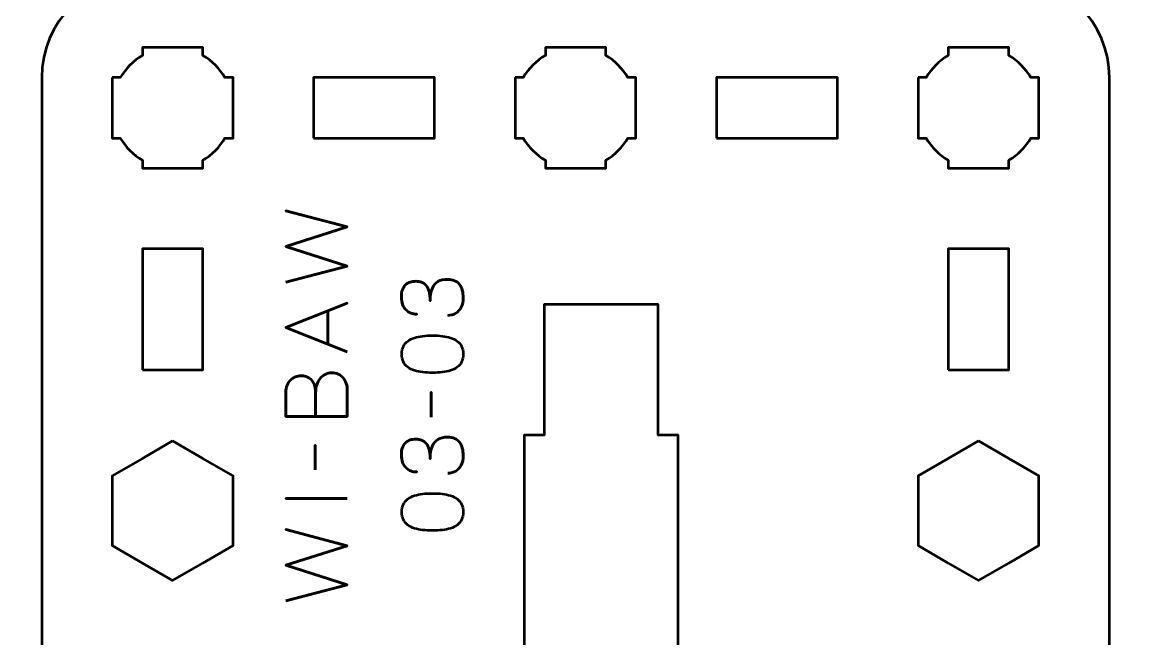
# Model space of a CAD drawing. Header units: centimetres. Extents: x -21 to 0, y -29.7 to 0.
# Drawn here: x -16.95 to -11.4, y -26.29 to -23.23 of the extents above; entities that cross this region are included whole.
import ezdxf

# ---------------------------------------------------------------- set-up
doc = ezdxf.new("R2010")
doc.units = ezdxf.units.CM
doc.header["$MEASUREMENT"] = 0
doc.layers.add('Layer 1', color=7, linetype='Continuous')

msp = doc.modelspace()

# ---------------------------------------------------------------- linework, layer by layer
at = {"layer": 'Layer 1', "lineweight": 53}
for points in [[(-15.5, -23.8), (-14.9, -23.8), (-14.9, -23.5), (-15.5, -23.5), (-15.5, -23.8)], [(-13.5, -23.8), (-12.9, -23.8), (-12.9, -23.5), (-13.5, -23.5), (-13.5, -23.8)], [(-16.35, -24.95), (-16.05, -24.95), (-16.05, -24.35), (-16.35, -24.35), (-16.35, -24.95)], [(-12.35, -24.95), (-12.05, -24.95), (-12.05, -24.35), (-12.35, -24.35), (-12.35, -24.95)]]:
    msp.add_lwpolyline(points, close=True, dxfattribs=at)
at = {"layer": 'Layer 1', "color": 1, "lineweight": 53}
msp.add_open_spline([(-21.00003, -29.19995), (-21.00003, -29.19995), (-21.00003, -8.29992), (-21.00003, -8.29992), (-21.00003, -8.29992), (-21.00003, -8.21709), (-20.93286, -8.14992), (-20.85003, -8.14992), (-20.85003, -8.14992), (-20.7672, -8.14992), (-20.70003, -8.08275), (-20.70003, -7.99992), (-20.70003, -7.99992), (-20.70003, -7.91709), (-20.7672, -7.84992), (-20.85003, -7.84992), (-20.85003, -7.84992), (-20.93286, -7.84992), (-21.00003, -7.78275), (-21.00003, -7.69992), (-21.00003, -7.69992), (-21.00003, -7.61709), (-20.93286, -7.54992), (-20.85003, -7.54992), (-20.85003, -7.54992), (-20.7672, -7.54992), (-20.70003, -7.48275), (-20.70003, -7.39992), (-20.70003, -7.39992), (-20.70003, -7.31709), (-20.7672, -7.24992), (-20.85003, -7.24992), (-20.85003, -7.24992), (-20.93286, -7.24992), (-21.00003, -7.18275), (-21.00003, -7.09992), (-21.00003, -7.09992), (-21.00003, -7.01709), (-20.93286, -6.94992), (-20.85003, -6.94992), (-20.85003, -6.94992), (-20.7672, -6.94992), (-20.70003, -6.88275), (-20.70003, -6.79992), (-20.70003, -6.79992), (-20.70003, -6.71709), (-20.7672, -6.64992), (-20.85003, -6.64992), (-20.85003, -6.64992), (-20.93286, -6.64992), (-21.00003, -6.58275), (-21.00003, -6.49992), (-21.00003, -6.49992), (-21.00003, -6.41709), (-20.93286, -6.34992), (-20.85003, -6.34992), (-20.85003, -6.34992), (-20.7672, -6.34992), (-20.70003, -6.28275), (-20.70003, -6.19992), (-20.70003, -6.19992), (-20.70003, -6.11709), (-20.7672, -6.04992), (-20.85003, -6.04992), (-20.85003, -6.04992), (-20.93286, -6.04992), (-21.00003, -5.98275), (-21.00003, -5.89992), (-21.00003, -5.89992), (-21.00003, -5.81709), (-20.93286, -5.74992), (-20.85003, -5.74992), (-20.85003, -5.74992), (-20.7672, -5.74992), (-20.70003, -5.68275), (-20.70003, -5.59992), (-20.70003, -5.59992), (-20.70003, -5.51709), (-20.7672, -5.44992), (-20.85003, -5.44992), (-20.85003, -5.44992), (-20.93286, -5.44992), (-21.00003, -5.38275), (-21.00003, -5.29992), (-21.00003, -5.29992), (-21.00003, -5.21709), (-20.93286, -5.14992), (-20.85003, -5.14992), (-20.85003, -5.14992), (-20.7672, -5.14992), (-20.70003, -5.08275), (-20.70003, -4.99992), (-20.70003, -4.99992), (-20.70003, -4.91709), (-20.7672, -4.84992), (-20.85003, -4.84992), (-20.85003, -4.84992), (-20.93286, -4.84992), (-21.00003, -4.78275), (-21.00003, -4.69992), (-21.00003, -4.69992), (-21.00003, -4.61709), (-20.93286, -4.54992), (-20.85003, -4.54992), (-20.85003, -4.54992), (-20.7672, -4.54992), (-20.70003, -4.48275), (-20.70003, -4.39992), (-20.70003, -4.39992), (-20.70003, -4.31709), (-20.7672, -4.24992), (-20.85003, -4.24992), (-20.85003, -4.24992), (-20.93286, -4.24992), (-21.00003, -4.18275), (-21.00003, -4.09992), (-21.00003, -4.09992), (-21.00003, -4.01709), (-20.93286, -3.94992), (-20.85003, -3.94992), (-20.85003, -3.94992), (-20.7672, -3.94992), (-20.70003, -3.88275), (-20.70003, -3.79992), (-20.70003, -3.79992), (-20.70003, -3.71709), (-20.7672, -3.64992), (-20.85003, -3.64992), (-20.85003, -3.64992), (-20.93286, -3.64992), (-21.00003, -3.58275), (-21.00003, -3.49992), (-21.00003, -3.49992), (-21.00003, -3.41709), (-20.93286, -3.34992), (-20.85003, -3.34992), (-20.85003, -3.34992), (-20.7672, -3.34992), (-20.70003, -3.28275), (-20.70003, -3.19992), (-20.70003, -3.19992), (-20.70003, -3.11709), (-20.7672, -3.04992), (-20.85003, -3.04992), (-20.85003, -3.04992), (-20.93286, -3.04992), (-21.00003, -2.98275), (-21.00003, -2.89992), (-21.00003, -2.89992), (-21.00003, -2.81709), (-20.93286, -2.74992), (-20.85003, -2.74992), (-20.85003, -2.74992), (-20.7672, -2.74992), (-20.70003, -2.68275), (-20.70003, -2.59992), (-20.70003, -2.59992), (-20.70003, -2.51709), (-20.7672, -2.44992), (-20.85003, -2.44992), (-20.85003, -2.44992), (-20.93286, -2.44992), (-21.00003, -2.38275), (-21.00003, -2.29992), (-21.00003, -2.29992), (-21.00003, -2.21709), (-20.93286, -2.14992), (-20.85003, -2.14992), (-20.85003, -2.14992), (-20.7672, -2.14992), (-20.70003, -2.08275), (-20.70003, -1.99992), (-20.70003, -1.99992), (-20.70003, -1.91709), (-20.7672, -1.84992), (-20.85003, -1.84992), (-20.85003, -1.84992), (-20.93286, -1.84992), (-21.00003, -1.78275), (-21.00003, -1.69992), (-21.00003, -1.69992), (-21.00003, -1.61709), (-20.93286, -1.54992), (-20.85003, -1.54992), (-20.85003, -1.54992), (-20.7672, -1.54992), (-20.70003, -1.48275), (-20.70003, -1.39992), (-20.70003, -1.39992), (-20.70003, -1.31709), (-20.7672, -1.24992), (-20.85003, -1.24992), (-20.85003, -1.24992), (-20.93286, -1.24992), (-21.00003, -1.18275), (-21.00003, -1.09992), (-21.00003, -1.09992), (-21.00003, -1.09992), (-21.00003, -0.49992), (-21.00003, -0.49992), (-21.00003, -0.49992), (-21.00003, -0.22295), (-20.77694, 0.00004), (-20.49994, 0.00004), (-20.49994, 0.00004), (-20.49994, 0.00004), (-0.50008, 0.00004), (-0.50008, 0.00004), (-0.50008, 0.00004), (-0.22294, 0.00004), (0.00002, -0.22295), (0.00002, -0.49992), (0.00002, -0.49992), (0.00002, -0.49992), (0.00002, -29.19995), (0.00002, -29.19995), (0.00002, -29.19995), (0.00002, -29.47695), (-0.22294, -29.70004), (-0.50008, -29.70004), (-0.50008, -29.70004), (-0.50008, -29.70004), (-20.49994, -29.70004), (-20.49994, -29.70004), (-20.49994, -29.70004), (-20.77694, -29.70004), (-21.00003, -29.47695), (-21.00003, -29.19995)], degree=3, knots=[0, 0, 0, 0, 0.0175439, 0.0175439, 0.0175439, 0.0175439, 0.0350877, 0.0350877, 0.0350877, 0.0350877, 0.0526316, 0.0526316, 0.0526316, 0.0526316, 0.0701754, 0.0701754, 0.0701754, 0.0701754, 0.0877193, 0.0877193, 0.0877193, 0.0877193, 0.1052632, 0.1052632, 0.1052632, 0.1052632, 0.122807, 0.122807, 0.122807, 0.122807, 0.1403509, 0.1403509, 0.1403509, 0.1403509, 0.1578947, 0.1578947, 0.1578947, 0.1578947, 0.1754386, 0.1754386, 0.1754386, 0.1754386, 0.1929825, 0.1929825, 0.1929825, 0.1929825, 0.2105263, 0.2105263, 0.2105263, 0.2105263, 0.2280702, 0.2280702, 0.2280702, 0.2280702, 0.245614, 0.245614, 0.245614, 0.245614, 0.2631579, 0.2631579, 0.2631579, 0.2631579, 0.2807018, 0.2807018, 0.2807018, 0.2807018, 0.2982456, 0.2982456, 0.2982456, 0.2982456, 0.3157895, 0.3157895, 0.3157895, 0.3157895, 0.3333333, 0.3333333, 0.3333333, 0.3333333, 0.3508772, 0.3508772, 0.3508772, 0.3508772, 0.3684211, 0.3684211, 0.3684211, 0.3684211, 0.3859649, 0.3859649, 0.3859649, 0.3859649, 0.4035088, 0.4035088, 0.4035088, 0.4035088, 0.4210526, 0.4210526, 0.4210526, 0.4210526, 0.4385965, 0.4385965, 0.4385965, 0.4385965, 0.4561404, 0.4561404, 0.4561404, 0.4561404, 0.4736842, 0.4736842, 0.4736842, 0.4736842, 0.4912281, 0.4912281, 0.4912281, 0.4912281, 0.5087719, 0.5087719, 0.5087719, 0.5087719, 0.5263158, 0.5263158, 0.5263158, 0.5263158, 0.5438596, 0.5438596, 0.5438596, 0.5438596, 0.5614035, 0.5614035, 0.5614035, 0.5614035, 0.5789474, 0.5789474, 0.5789474, 0.5789474, 0.5964912, 0.5964912, 0.5964912, 0.5964912, 0.6140351, 0.6140351, 0.6140351, 0.6140351, 0.6315789, 0.6315789, 0.6315789, 0.6315789, 0.6491228, 0.6491228, 0.6491228, 0.6491228, 0.6666667, 0.6666667, 0.6666667, 0.6666667, 0.6842105, 0.6842105, 0.6842105, 0.6842105, 0.7017544, 0.7017544, 0.7017544, 0.7017544, 0.7192982, 0.7192982, 0.7192982, 0.7192982, 0.7368421, 0.7368421, 0.7368421, 0.7368421, 0.754386, 0.754386, 0.754386, 0.754386, 0.7719298, 0.7719298, 0.7719298, 0.7719298, 0.7894737, 0.7894737, 0.7894737, 0.7894737, 0.8070175, 0.8070175, 0.8070175, 0.8070175, 0.8245614, 0.8245614, 0.8245614, 0.8245614, 0.8421053, 0.8421053, 0.8421053, 0.8421053, 0.8596491, 0.8596491, 0.8596491, 0.8596491, 0.877193, 0.877193, 0.877193, 0.877193, 0.8947368, 0.8947368, 0.8947368, 0.8947368, 0.9122807, 0.9122807, 0.9122807, 0.9122807, 0.9298246, 0.9298246, 0.9298246, 0.9298246, 0.9473684, 0.9473684, 0.9473684, 0.9473684, 0.9649123, 0.9649123, 0.9649123, 0.9649123, 0.9824561, 0.9824561, 0.9824561, 0.9824561, 1, 1, 1, 1], dxfattribs=at)
at = {"layer": 'Layer 1', "color": 3, "lineweight": 53}
msp.add_open_spline([(-16.85, -27.8), (-16.85, -27.8), (-16.85, -23.5), (-16.85, -23.5), (-16.85, -23.5), (-16.85, -23.22391), (-16.62609, -23), (-16.35, -23), (-16.35, -23), (-16.35, -23), (-12.05, -23), (-12.05, -23), (-12.05, -23), (-11.77391, -23), (-11.55, -23.22391), (-11.55, -23.5), (-11.55, -23.5), (-11.55, -23.5), (-11.55, -27.8), (-11.55, -27.8), (-11.55, -27.8), (-11.55, -28.07609), (-11.77391, -28.3), (-12.05, -28.3), (-12.05, -28.3), (-12.05, -28.3), (-13.692, -28.3), (-13.692, -28.3), (-13.692, -28.3), (-13.692, -28.3), (-13.692, -26.92699), (-13.692, -26.92699), (-13.692, -26.92699), (-13.692, -26.92699), (-13.438, -26.92699), (-13.438, -26.92699), (-13.438, -26.92699), (-13.438, -26.92699), (-13.438, -26.67299), (-13.438, -26.67299), (-13.438, -26.67299), (-13.438, -26.67299), (-13.692, -26.67299), (-13.692, -26.67299), (-13.692, -26.67299), (-13.692, -26.67299), (-13.692, -25.27299), (-13.692, -25.27299), (-13.692, -25.27299), (-13.692, -25.27299), (-13.792, -25.27302), (-13.792, -25.27302), (-13.792, -25.27302), (-13.792, -25.27302), (-13.792, -25.04998), (-13.792, -25.04998), (-13.792, -25.04998), (-13.792, -25.04998), (-13.792, -24.62501), (-13.792, -24.62501), (-13.792, -24.62501), (-13.792, -24.62501), (-14.354, -24.625), (-14.354, -24.625), (-14.354, -24.625), (-14.354, -24.625), (-14.354, -25.04998), (-14.354, -25.04998), (-14.354, -25.04998), (-14.354, -25.04998), (-14.354, -25.27302), (-14.354, -25.27302), (-14.354, -25.27302), (-14.354, -25.27302), (-14.454, -25.27299), (-14.454, -25.27299), (-14.454, -25.27299), (-14.454, -25.27299), (-14.454, -26.67299), (-14.454, -26.67299), (-14.454, -26.67299), (-14.454, -26.67299), (-14.962, -26.67299), (-14.962, -26.67299), (-14.962, -26.67299), (-14.962, -26.67299), (-14.962, -26.92699), (-14.962, -26.92699), (-14.962, -26.92699), (-14.962, -26.92699), (-14.708, -26.92699), (-14.708, -26.92699), (-14.708, -26.92699), (-14.708, -26.92699), (-14.708, -28.3), (-14.708, -28.3), (-14.708, -28.3), (-14.708, -28.3), (-15.169, -28.3), (-15.169, -28.3), (-15.169, -28.3), (-15.169, -28.21717), (-15.23617, -28.15), (-15.319, -28.15), (-15.319, -28.15), (-15.40183, -28.15), (-15.469, -28.21717), (-15.469, -28.3), (-15.469, -28.3), (-15.469, -28.3), (-16.35, -28.3), (-16.35, -28.3), (-16.35, -28.3), (-16.62609, -28.3), (-16.85, -28.07609), (-16.85, -27.8)], degree=3, knots=[0, 0, 0, 0, 0.0344828, 0.0344828, 0.0344828, 0.0344828, 0.0689655, 0.0689655, 0.0689655, 0.0689655, 0.1034483, 0.1034483, 0.1034483, 0.1034483, 0.137931, 0.137931, 0.137931, 0.137931, 0.1724138, 0.1724138, 0.1724138, 0.1724138, 0.2068966, 0.2068966, 0.2068966, 0.2068966, 0.2413793, 0.2413793, 0.2413793, 0.2413793, 0.2758621, 0.2758621, 0.2758621, 0.2758621, 0.3103448, 0.3103448, 0.3103448, 0.3103448, 0.3448276, 0.3448276, 0.3448276, 0.3448276, 0.3793103, 0.3793103, 0.3793103, 0.3793103, 0.4137931, 0.4137931, 0.4137931, 0.4137931, 0.4482759, 0.4482759, 0.4482759, 0.4482759, 0.4827586, 0.4827586, 0.4827586, 0.4827586, 0.5172414, 0.5172414, 0.5172414, 0.5172414, 0.5517241, 0.5517241, 0.5517241, 0.5517241, 0.5862069, 0.5862069, 0.5862069, 0.5862069, 0.6206897, 0.6206897, 0.6206897, 0.6206897, 0.6551724, 0.6551724, 0.6551724, 0.6551724, 0.6896552, 0.6896552, 0.6896552, 0.6896552, 0.7241379, 0.7241379, 0.7241379, 0.7241379, 0.7586207, 0.7586207, 0.7586207, 0.7586207, 0.7931034, 0.7931034, 0.7931034, 0.7931034, 0.8275862, 0.8275862, 0.8275862, 0.8275862, 0.862069, 0.862069, 0.862069, 0.862069, 0.8965517, 0.8965517, 0.8965517, 0.8965517, 0.9310345, 0.9310345, 0.9310345, 0.9310345, 0.9655172, 0.9655172, 0.9655172, 0.9655172, 1, 1, 1, 1], dxfattribs=at)
at = {"layer": 'Layer 1', "lineweight": 53}
for points, knots in [([(-16.5, -23.5), (-16.5, -23.5), (-16.45985, -23.5), (-16.45985, -23.5), (-16.45985, -23.5), (-16.4335, -23.45447), (-16.39553, -23.4165), (-16.35, -23.39015), (-16.35, -23.39015), (-16.35, -23.39015), (-16.35, -23.35), (-16.35, -23.35), (-16.35, -23.35), (-16.35, -23.35), (-16.2, -23.35), (-16.2, -23.35), (-16.2, -23.35), (-16.2, -23.35), (-16.05, -23.35), (-16.05, -23.35), (-16.05, -23.35), (-16.05, -23.35), (-16.05, -23.39015), (-16.05, -23.39015), (-16.05, -23.39015), (-16.00447, -23.4165), (-15.9665, -23.45447), (-15.94015, -23.5), (-15.94015, -23.5), (-15.94015, -23.5), (-15.9, -23.5), (-15.9, -23.5), (-15.9, -23.5), (-15.9, -23.5), (-15.9, -23.65), (-15.9, -23.65), (-15.9, -23.65), (-15.9, -23.65), (-15.9, -23.8), (-15.9, -23.8), (-15.9, -23.8), (-15.9, -23.8), (-15.94015, -23.8), (-15.94015, -23.8), (-15.94015, -23.8), (-15.9665, -23.84553), (-16.00447, -23.8835), (-16.05, -23.90985), (-16.05, -23.90985), (-16.05, -23.90985), (-16.05, -23.95), (-16.05, -23.95), (-16.05, -23.95), (-16.05, -23.95), (-16.2, -23.95), (-16.2, -23.95), (-16.2, -23.95), (-16.2, -23.95), (-16.35, -23.95), (-16.35, -23.95), (-16.35, -23.95), (-16.35, -23.95), (-16.35, -23.90985), (-16.35, -23.90985), (-16.35, -23.90985), (-16.39553, -23.8835), (-16.4335, -23.84553), (-16.45985, -23.8), (-16.45985, -23.8), (-16.45985, -23.8), (-16.5, -23.8), (-16.5, -23.8), (-16.5, -23.8), (-16.5, -23.8), (-16.5, -23.65), (-16.5, -23.65), (-16.5, -23.65), (-16.5, -23.65), (-16.5, -23.5), (-16.5, -23.5)], [0, 0, 0, 0, 0.05, 0.05, 0.05, 0.05, 0.1, 0.1, 0.1, 0.1, 0.15, 0.15, 0.15, 0.15, 0.2, 0.2, 0.2, 0.2, 0.25, 0.25, 0.25, 0.25, 0.3, 0.3, 0.3, 0.3, 0.35, 0.35, 0.35, 0.35, 0.4, 0.4, 0.4, 0.4, 0.45, 0.45, 0.45, 0.45, 0.5, 0.5, 0.5, 0.5, 0.55, 0.55, 0.55, 0.55, 0.6, 0.6, 0.6, 0.6, 0.65, 0.65, 0.65, 0.65, 0.7, 0.7, 0.7, 0.7, 0.75, 0.75, 0.75, 0.75, 0.8, 0.8, 0.8, 0.8, 0.85, 0.85, 0.85, 0.85, 0.9, 0.9, 0.9, 0.9, 0.95, 0.95, 0.95, 0.95, 1, 1, 1, 1]), ([(-14.5, -23.5), (-14.5, -23.5), (-14.45985, -23.5), (-14.45985, -23.5), (-14.45985, -23.5), (-14.4335, -23.45447), (-14.39553, -23.4165), (-14.35, -23.39015), (-14.35, -23.39015), (-14.35, -23.39015), (-14.35, -23.35), (-14.35, -23.35), (-14.35, -23.35), (-14.35, -23.35), (-14.2, -23.35), (-14.2, -23.35), (-14.2, -23.35), (-14.2, -23.35), (-14.05, -23.35), (-14.05, -23.35), (-14.05, -23.35), (-14.05, -23.35), (-14.05, -23.39015), (-14.05, -23.39015), (-14.05, -23.39015), (-14.00447, -23.4165), (-13.9665, -23.45447), (-13.94015, -23.5), (-13.94015, -23.5), (-13.94015, -23.5), (-13.9, -23.5), (-13.9, -23.5), (-13.9, -23.5), (-13.9, -23.5), (-13.9, -23.65), (-13.9, -23.65), (-13.9, -23.65), (-13.9, -23.65), (-13.9, -23.8), (-13.9, -23.8), (-13.9, -23.8), (-13.9, -23.8), (-13.94015, -23.8), (-13.94015, -23.8), (-13.94015, -23.8), (-13.9665, -23.84553), (-14.00447, -23.8835), (-14.05, -23.90985), (-14.05, -23.90985), (-14.05, -23.90985), (-14.05, -23.95), (-14.05, -23.95), (-14.05, -23.95), (-14.05, -23.95), (-14.2, -23.95), (-14.2, -23.95), (-14.2, -23.95), (-14.2, -23.95), (-14.35, -23.95), (-14.35, -23.95), (-14.35, -23.95), (-14.35, -23.95), (-14.35, -23.90985), (-14.35, -23.90985), (-14.35, -23.90985), (-14.39553, -23.8835), (-14.4335, -23.84553), (-14.45985, -23.8), (-14.45985, -23.8), (-14.45985, -23.8), (-14.5, -23.8), (-14.5, -23.8), (-14.5, -23.8), (-14.5, -23.8), (-14.5, -23.65), (-14.5, -23.65), (-14.5, -23.65), (-14.5, -23.65), (-14.5, -23.5), (-14.5, -23.5)], [0, 0, 0, 0, 0.05, 0.05, 0.05, 0.05, 0.1, 0.1, 0.1, 0.1, 0.15, 0.15, 0.15, 0.15, 0.2, 0.2, 0.2, 0.2, 0.25, 0.25, 0.25, 0.25, 0.3, 0.3, 0.3, 0.3, 0.35, 0.35, 0.35, 0.35, 0.4, 0.4, 0.4, 0.4, 0.45, 0.45, 0.45, 0.45, 0.5, 0.5, 0.5, 0.5, 0.55, 0.55, 0.55, 0.55, 0.6, 0.6, 0.6, 0.6, 0.65, 0.65, 0.65, 0.65, 0.7, 0.7, 0.7, 0.7, 0.75, 0.75, 0.75, 0.75, 0.8, 0.8, 0.8, 0.8, 0.85, 0.85, 0.85, 0.85, 0.9, 0.9, 0.9, 0.9, 0.95, 0.95, 0.95, 0.95, 1, 1, 1, 1]), ([(-12.5, -23.5), (-12.5, -23.5), (-12.45985, -23.5), (-12.45985, -23.5), (-12.45985, -23.5), (-12.4335, -23.45447), (-12.39553, -23.4165), (-12.35, -23.39015), (-12.35, -23.39015), (-12.35, -23.39015), (-12.35, -23.35), (-12.35, -23.35), (-12.35, -23.35), (-12.35, -23.35), (-12.2, -23.35), (-12.2, -23.35), (-12.2, -23.35), (-12.2, -23.35), (-12.05, -23.35), (-12.05, -23.35), (-12.05, -23.35), (-12.05, -23.35), (-12.05, -23.39015), (-12.05, -23.39015), (-12.05, -23.39015), (-12.00447, -23.4165), (-11.9665, -23.45447), (-11.94015, -23.5), (-11.94015, -23.5), (-11.94015, -23.5), (-11.9, -23.5), (-11.9, -23.5), (-11.9, -23.5), (-11.9, -23.5), (-11.9, -23.65), (-11.9, -23.65), (-11.9, -23.65), (-11.9, -23.65), (-11.9, -23.8), (-11.9, -23.8), (-11.9, -23.8), (-11.9, -23.8), (-11.94015, -23.8), (-11.94015, -23.8), (-11.94015, -23.8), (-11.9665, -23.84553), (-12.00447, -23.8835), (-12.05, -23.90985), (-12.05, -23.90985), (-12.05, -23.90985), (-12.05, -23.95), (-12.05, -23.95), (-12.05, -23.95), (-12.05, -23.95), (-12.2, -23.95), (-12.2, -23.95), (-12.2, -23.95), (-12.2, -23.95), (-12.35, -23.95), (-12.35, -23.95), (-12.35, -23.95), (-12.35, -23.95), (-12.35, -23.90985), (-12.35, -23.90985), (-12.35, -23.90985), (-12.39553, -23.8835), (-12.4335, -23.84553), (-12.45985, -23.8), (-12.45985, -23.8), (-12.45985, -23.8), (-12.5, -23.8), (-12.5, -23.8), (-12.5, -23.8), (-12.5, -23.8), (-12.5, -23.65), (-12.5, -23.65), (-12.5, -23.65), (-12.5, -23.65), (-12.5, -23.5), (-12.5, -23.5)], [0, 0, 0, 0, 0.05, 0.05, 0.05, 0.05, 0.1, 0.1, 0.1, 0.1, 0.15, 0.15, 0.15, 0.15, 0.2, 0.2, 0.2, 0.2, 0.25, 0.25, 0.25, 0.25, 0.3, 0.3, 0.3, 0.3, 0.35, 0.35, 0.35, 0.35, 0.4, 0.4, 0.4, 0.4, 0.45, 0.45, 0.45, 0.45, 0.5, 0.5, 0.5, 0.5, 0.55, 0.55, 0.55, 0.55, 0.6, 0.6, 0.6, 0.6, 0.65, 0.65, 0.65, 0.65, 0.7, 0.7, 0.7, 0.7, 0.75, 0.75, 0.75, 0.75, 0.8, 0.8, 0.8, 0.8, 0.85, 0.85, 0.85, 0.85, 0.9, 0.9, 0.9, 0.9, 0.95, 0.95, 0.95, 0.95, 1, 1, 1, 1]), ([(-16.2, -25.30359), (-16.2, -25.30359), (-16.05, -25.39019), (-16.05, -25.39019), (-16.05, -25.39019), (-16.05, -25.39019), (-15.9, -25.47679), (-15.9, -25.47679), (-15.9, -25.47679), (-15.9, -25.47679), (-15.9, -25.65), (-15.9, -25.65), (-15.9, -25.65), (-15.9, -25.65), (-15.9, -25.82321), (-15.9, -25.82321), (-15.9, -25.82321), (-15.9, -25.82321), (-16.05, -25.90981), (-16.05, -25.90981), (-16.05, -25.90981), (-16.05, -25.90981), (-16.2, -25.99641), (-16.2, -25.99641), (-16.2, -25.99641), (-16.2, -25.99641), (-16.35, -25.90981), (-16.35, -25.90981), (-16.35, -25.90981), (-16.35, -25.90981), (-16.5, -25.82321), (-16.5, -25.82321), (-16.5, -25.82321), (-16.5, -25.82321), (-16.5, -25.65), (-16.5, -25.65), (-16.5, -25.65), (-16.5, -25.65), (-16.5, -25.47679), (-16.5, -25.47679), (-16.5, -25.47679), (-16.5, -25.47679), (-16.35, -25.39019), (-16.35, -25.39019), (-16.35, -25.39019), (-16.35, -25.39019), (-16.2, -25.30359), (-16.2, -25.30359)], [0, 0, 0, 0, 0.0833333, 0.0833333, 0.0833333, 0.0833333, 0.1666667, 0.1666667, 0.1666667, 0.1666667, 0.25, 0.25, 0.25, 0.25, 0.3333333, 0.3333333, 0.3333333, 0.3333333, 0.4166667, 0.4166667, 0.4166667, 0.4166667, 0.5, 0.5, 0.5, 0.5, 0.5833333, 0.5833333, 0.5833333, 0.5833333, 0.6666667, 0.6666667, 0.6666667, 0.6666667, 0.75, 0.75, 0.75, 0.75, 0.8333333, 0.8333333, 0.8333333, 0.8333333, 0.9166667, 0.9166667, 0.9166667, 0.9166667, 1, 1, 1, 1]), ([(-12.2, -25.30359), (-12.2, -25.30359), (-12.05, -25.39019), (-12.05, -25.39019), (-12.05, -25.39019), (-12.05, -25.39019), (-11.9, -25.47679), (-11.9, -25.47679), (-11.9, -25.47679), (-11.9, -25.47679), (-11.9, -25.65), (-11.9, -25.65), (-11.9, -25.65), (-11.9, -25.65), (-11.9, -25.82321), (-11.9, -25.82321), (-11.9, -25.82321), (-11.9, -25.82321), (-12.05, -25.90981), (-12.05, -25.90981), (-12.05, -25.90981), (-12.05, -25.90981), (-12.2, -25.99641), (-12.2, -25.99641), (-12.2, -25.99641), (-12.2, -25.99641), (-12.35, -25.90981), (-12.35, -25.90981), (-12.35, -25.90981), (-12.35, -25.90981), (-12.5, -25.82321), (-12.5, -25.82321), (-12.5, -25.82321), (-12.5, -25.82321), (-12.5, -25.65), (-12.5, -25.65), (-12.5, -25.65), (-12.5, -25.65), (-12.5, -25.47679), (-12.5, -25.47679), (-12.5, -25.47679), (-12.5, -25.47679), (-12.35, -25.39019), (-12.35, -25.39019), (-12.35, -25.39019), (-12.35, -25.39019), (-12.2, -25.30359), (-12.2, -25.30359)], [0, 0, 0, 0, 0.0833333, 0.0833333, 0.0833333, 0.0833333, 0.1666667, 0.1666667, 0.1666667, 0.1666667, 0.25, 0.25, 0.25, 0.25, 0.3333333, 0.3333333, 0.3333333, 0.3333333, 0.4166667, 0.4166667, 0.4166667, 0.4166667, 0.5, 0.5, 0.5, 0.5, 0.5833333, 0.5833333, 0.5833333, 0.5833333, 0.6666667, 0.6666667, 0.6666667, 0.6666667, 0.75, 0.75, 0.75, 0.75, 0.8333333, 0.8333333, 0.8333333, 0.8333333, 0.9166667, 0.9166667, 0.9166667, 0.9166667, 1, 1, 1, 1])]:
    msp.add_open_spline(points, degree=3, knots=knots, dxfattribs=at)
at = {"layer": 'Layer 1', "color": 5, "lineweight": 53}
for points, knots in [([(-15.63833, -24.51564), (-15.63833, -24.51564), (-15.33311, -24.43521), (-15.33311, -24.43521), (-15.33311, -24.43521), (-15.33311, -24.43521), (-15.63833, -24.33827), (-15.63833, -24.33827), (-15.63833, -24.33827), (-15.63833, -24.33827), (-15.33311, -24.24132), (-15.33311, -24.24132), (-15.33311, -24.24132), (-15.33311, -24.24132), (-15.63833, -24.16089), (-15.63833, -24.16089), (-15.63833, -24.16089), (-15.63833, -24.16089), (-15.33311, -24.24132), (-15.33311, -24.24132), (-15.33311, -24.24132), (-15.33311, -24.24132), (-15.63833, -24.33827), (-15.63833, -24.33827), (-15.63833, -24.33827), (-15.63833, -24.33827), (-15.33311, -24.43521), (-15.33311, -24.43521), (-15.33311, -24.43521), (-15.33311, -24.43521), (-15.63833, -24.51564), (-15.63833, -24.51564)], [0, 0, 0, 0, 0.125, 0.125, 0.125, 0.125, 0.25, 0.25, 0.25, 0.25, 0.375, 0.375, 0.375, 0.375, 0.5, 0.5, 0.5, 0.5, 0.625, 0.625, 0.625, 0.625, 0.75, 0.75, 0.75, 0.75, 0.875, 0.875, 0.875, 0.875, 1, 1, 1, 1]), ([(-14.83442, -24.68011), (-14.81918, -24.68004), (-14.80592, -24.67651), (-14.79442, -24.66953), (-14.79442, -24.66953), (-14.78299, -24.66254), (-14.77403, -24.65259), (-14.76761, -24.63961), (-14.76761, -24.63961), (-14.76119, -24.62663), (-14.75794, -24.61104), (-14.7578, -24.5929), (-14.7578, -24.5929), (-14.7578, -24.57929), (-14.75921, -24.56694), (-14.76217, -24.55572), (-14.76217, -24.55572), (-14.76514, -24.54457), (-14.76972, -24.53498), (-14.776, -24.52686), (-14.776, -24.52686), (-14.78228, -24.51875), (-14.7904, -24.51254), (-14.80027, -24.5081), (-14.80027, -24.5081), (-14.81022, -24.50372), (-14.82215, -24.50154), (-14.83612, -24.50147), (-14.83612, -24.50147), (-14.85474, -24.50139), (-14.87048, -24.5052), (-14.88325, -24.51275), (-14.88325, -24.51275), (-14.89602, -24.5203), (-14.90561, -24.53202), (-14.91217, -24.54775), (-14.91217, -24.54775), (-14.91874, -24.56348), (-14.92205, -24.58366), (-14.92205, -24.60814), (-14.92205, -24.60814), (-14.92198, -24.58987), (-14.92367, -24.57456), (-14.92713, -24.56207), (-14.92713, -24.56207), (-14.93059, -24.54965), (-14.93546, -24.53971), (-14.94181, -24.53223), (-14.94181, -24.53223), (-14.94809, -24.52475), (-14.95557, -24.51932), (-14.96417, -24.51607), (-14.96417, -24.51607), (-14.97271, -24.51275), (-14.98209, -24.51113), (-14.99232, -24.5112), (-14.99232, -24.5112), (-15.00256, -24.51113), (-15.01201, -24.51254), (-15.02076, -24.51536), (-15.02076, -24.51536), (-15.02951, -24.51812), (-15.0372, -24.52263), (-15.04376, -24.52877), (-15.04376, -24.52877), (-15.05032, -24.53491), (-15.05547, -24.54302), (-15.05914, -24.55297), (-15.05914, -24.55297), (-15.06281, -24.56299), (-15.06464, -24.5752), (-15.06471, -24.58952), (-15.06471, -24.58952), (-15.06464, -24.60377), (-15.06253, -24.61626), (-15.05843, -24.62684), (-15.05843, -24.62684), (-15.05434, -24.6375), (-15.04877, -24.64624), (-15.04164, -24.6533), (-15.04164, -24.6533), (-15.03452, -24.66028), (-15.0264, -24.66551), (-15.01723, -24.66896), (-15.01723, -24.66896), (-15.00806, -24.67249), (-14.99832, -24.67418), (-14.98809, -24.67418), (-14.98809, -24.67418), (-14.99832, -24.67418), (-15.00806, -24.67249), (-15.01723, -24.66896), (-15.01723, -24.66896), (-15.0264, -24.66551), (-15.03452, -24.66028), (-15.04164, -24.6533), (-15.04164, -24.6533), (-15.04877, -24.64624), (-15.05434, -24.6375), (-15.05843, -24.62684), (-15.05843, -24.62684), (-15.06253, -24.61626), (-15.06464, -24.60377), (-15.06471, -24.58952), (-15.06471, -24.58952), (-15.06464, -24.5752), (-15.06281, -24.56299), (-15.05914, -24.55297), (-15.05914, -24.55297), (-15.05547, -24.54302), (-15.05032, -24.53491), (-15.04376, -24.52877), (-15.04376, -24.52877), (-15.0372, -24.52263), (-15.02951, -24.51812), (-15.02076, -24.51536), (-15.02076, -24.51536), (-15.01201, -24.51254), (-15.00256, -24.51113), (-14.99232, -24.5112), (-14.99232, -24.5112), (-14.98209, -24.51113), (-14.97271, -24.51275), (-14.96417, -24.51607), (-14.96417, -24.51607), (-14.95557, -24.51932), (-14.94809, -24.52475), (-14.94181, -24.53223), (-14.94181, -24.53223), (-14.93546, -24.53971), (-14.93059, -24.54965), (-14.92713, -24.56207), (-14.92713, -24.56207), (-14.92367, -24.57456), (-14.92198, -24.58987), (-14.92205, -24.60814), (-14.92205, -24.60814), (-14.92205, -24.58366), (-14.91874, -24.56348), (-14.91217, -24.54775), (-14.91217, -24.54775), (-14.90561, -24.53202), (-14.89602, -24.5203), (-14.88325, -24.51275), (-14.88325, -24.51275), (-14.87048, -24.5052), (-14.85474, -24.50139), (-14.83612, -24.50147), (-14.83612, -24.50147), (-14.82215, -24.50154), (-14.81022, -24.50372), (-14.80027, -24.5081), (-14.80027, -24.5081), (-14.7904, -24.51254), (-14.78228, -24.51875), (-14.776, -24.52686), (-14.776, -24.52686), (-14.76972, -24.53498), (-14.76514, -24.54457), (-14.76217, -24.55572), (-14.76217, -24.55572), (-14.75921, -24.56694), (-14.7578, -24.57929), (-14.7578, -24.5929), (-14.7578, -24.5929), (-14.75794, -24.61104), (-14.76119, -24.62663), (-14.76761, -24.63961), (-14.76761, -24.63961), (-14.77403, -24.65259), (-14.78299, -24.66254), (-14.79442, -24.66953), (-14.79442, -24.66953), (-14.80592, -24.67651), (-14.81918, -24.68004), (-14.83442, -24.68011)], [0, 0, 0, 0, 0.0227273, 0.0227273, 0.0227273, 0.0227273, 0.0454545, 0.0454545, 0.0454545, 0.0454545, 0.0681818, 0.0681818, 0.0681818, 0.0681818, 0.0909091, 0.0909091, 0.0909091, 0.0909091, 0.1136364, 0.1136364, 0.1136364, 0.1136364, 0.1363636, 0.1363636, 0.1363636, 0.1363636, 0.1590909, 0.1590909, 0.1590909, 0.1590909, 0.1818182, 0.1818182, 0.1818182, 0.1818182, 0.2045455, 0.2045455, 0.2045455, 0.2045455, 0.2272727, 0.2272727, 0.2272727, 0.2272727, 0.25, 0.25, 0.25, 0.25, 0.2727273, 0.2727273, 0.2727273, 0.2727273, 0.2954545, 0.2954545, 0.2954545, 0.2954545, 0.3181818, 0.3181818, 0.3181818, 0.3181818, 0.3409091, 0.3409091, 0.3409091, 0.3409091, 0.3636364, 0.3636364, 0.3636364, 0.3636364, 0.3863636, 0.3863636, 0.3863636, 0.3863636, 0.4090909, 0.4090909, 0.4090909, 0.4090909, 0.4318182, 0.4318182, 0.4318182, 0.4318182, 0.4545455, 0.4545455, 0.4545455, 0.4545455, 0.4772727, 0.4772727, 0.4772727, 0.4772727, 0.5, 0.5, 0.5, 0.5, 0.5227273, 0.5227273, 0.5227273, 0.5227273, 0.5454545, 0.5454545, 0.5454545, 0.5454545, 0.5681818, 0.5681818, 0.5681818, 0.5681818, 0.5909091, 0.5909091, 0.5909091, 0.5909091, 0.6136364, 0.6136364, 0.6136364, 0.6136364, 0.6363636, 0.6363636, 0.6363636, 0.6363636, 0.6590909, 0.6590909, 0.6590909, 0.6590909, 0.6818182, 0.6818182, 0.6818182, 0.6818182, 0.7045455, 0.7045455, 0.7045455, 0.7045455, 0.7272727, 0.7272727, 0.7272727, 0.7272727, 0.75, 0.75, 0.75, 0.75, 0.7727273, 0.7727273, 0.7727273, 0.7727273, 0.7954545, 0.7954545, 0.7954545, 0.7954545, 0.8181818, 0.8181818, 0.8181818, 0.8181818, 0.8409091, 0.8409091, 0.8409091, 0.8409091, 0.8636364, 0.8636364, 0.8636364, 0.8636364, 0.8863636, 0.8863636, 0.8863636, 0.8863636, 0.9090909, 0.9090909, 0.9090909, 0.9090909, 0.9318182, 0.9318182, 0.9318182, 0.9318182, 0.9545455, 0.9545455, 0.9545455, 0.9545455, 0.9772727, 0.9772727, 0.9772727, 0.9772727, 1, 1, 1, 1]), ([(-15.33311, -24.8615), (-15.33311, -24.8615), (-15.63833, -24.74043), (-15.63833, -24.74043), (-15.63833, -24.74043), (-15.63833, -24.74043), (-15.33311, -24.61893), (-15.33311, -24.61893), (-15.33311, -24.61893), (-15.33311, -24.61893), (-15.63833, -24.74043), (-15.63833, -24.74043), (-15.63833, -24.74043), (-15.63833, -24.74043), (-15.33311, -24.8615), (-15.33311, -24.8615)], [0, 0, 0, 0, 0.25, 0.25, 0.25, 0.25, 0.5, 0.5, 0.5, 0.5, 0.75, 0.75, 0.75, 0.75, 1, 1, 1, 1]), ([(-15.42921, -24.8234), (-15.42921, -24.8234), (-15.42921, -24.65746), (-15.42921, -24.65746), (-15.42921, -24.65746), (-15.42921, -24.65746), (-15.42921, -24.8234), (-15.42921, -24.8234)], [0, 0, 0, 0, 0.5, 0.5, 0.5, 0.5, 1, 1, 1, 1]), ([(-14.7578, -24.87272), (-14.75787, -24.85791), (-14.76048, -24.84514), (-14.76556, -24.83448), (-14.76556, -24.83448), (-14.77064, -24.8239), (-14.77791, -24.81508), (-14.78715, -24.80803), (-14.78715, -24.80803), (-14.79646, -24.80104), (-14.80747, -24.79554), (-14.82017, -24.79145), (-14.82017, -24.79145), (-14.83287, -24.78742), (-14.84677, -24.78453), (-14.86201, -24.78291), (-14.86201, -24.78291), (-14.87725, -24.78121), (-14.89327, -24.78037), (-14.9102, -24.78044), (-14.9102, -24.78044), (-14.92706, -24.78037), (-14.94308, -24.78121), (-14.95825, -24.78291), (-14.95825, -24.78291), (-14.97342, -24.78453), (-14.98739, -24.78742), (-15.00009, -24.79145), (-15.00009, -24.79145), (-15.01272, -24.79554), (-15.02372, -24.80104), (-15.03311, -24.80803), (-15.03311, -24.80803), (-15.04242, -24.81508), (-15.04969, -24.8239), (-15.05477, -24.83448), (-15.05477, -24.83448), (-15.05992, -24.84514), (-15.06253, -24.85791), (-15.0626, -24.87272), (-15.0626, -24.87272), (-15.06253, -24.88754), (-15.05992, -24.90031), (-15.05477, -24.91097), (-15.05477, -24.91097), (-15.04969, -24.92155), (-15.04242, -24.93037), (-15.03311, -24.93742), (-15.03311, -24.93742), (-15.02372, -24.94441), (-15.01272, -24.94991), (-15.00009, -24.954), (-15.00009, -24.954), (-14.98739, -24.95803), (-14.97342, -24.96092), (-14.95825, -24.96254), (-14.95825, -24.96254), (-14.94308, -24.96423), (-14.92706, -24.96508), (-14.9102, -24.96501), (-14.9102, -24.96501), (-14.89327, -24.96508), (-14.87725, -24.96423), (-14.86201, -24.96254), (-14.86201, -24.96254), (-14.84677, -24.96092), (-14.83287, -24.95803), (-14.82017, -24.954), (-14.82017, -24.954), (-14.80747, -24.94991), (-14.79646, -24.94441), (-14.78715, -24.93742), (-14.78715, -24.93742), (-14.77791, -24.93037), (-14.77064, -24.92155), (-14.76556, -24.91097), (-14.76556, -24.91097), (-14.76048, -24.90031), (-14.75787, -24.88754), (-14.7578, -24.87272)], [0, 0, 0, 0, 0.05, 0.05, 0.05, 0.05, 0.1, 0.1, 0.1, 0.1, 0.15, 0.15, 0.15, 0.15, 0.2, 0.2, 0.2, 0.2, 0.25, 0.25, 0.25, 0.25, 0.3, 0.3, 0.3, 0.3, 0.35, 0.35, 0.35, 0.35, 0.4, 0.4, 0.4, 0.4, 0.45, 0.45, 0.45, 0.45, 0.5, 0.5, 0.5, 0.5, 0.55, 0.55, 0.55, 0.55, 0.6, 0.6, 0.6, 0.6, 0.65, 0.65, 0.65, 0.65, 0.7, 0.7, 0.7, 0.7, 0.75, 0.75, 0.75, 0.75, 0.8, 0.8, 0.8, 0.8, 0.85, 0.85, 0.85, 0.85, 0.9, 0.9, 0.9, 0.9, 0.95, 0.95, 0.95, 0.95, 1, 1, 1, 1]), ([(-14.7578, -24.87272), (-14.75787, -24.85791), (-14.76048, -24.84514), (-14.76556, -24.83448), (-14.76556, -24.83448), (-14.77064, -24.8239), (-14.77791, -24.81508), (-14.78715, -24.80803), (-14.78715, -24.80803), (-14.79646, -24.80104), (-14.80747, -24.79554), (-14.82017, -24.79145), (-14.82017, -24.79145), (-14.83287, -24.78742), (-14.84677, -24.78453), (-14.86201, -24.78291), (-14.86201, -24.78291), (-14.87725, -24.78121), (-14.89327, -24.78037), (-14.9102, -24.78044), (-14.9102, -24.78044), (-14.92706, -24.78037), (-14.94308, -24.78121), (-14.95825, -24.78291), (-14.95825, -24.78291), (-14.97342, -24.78453), (-14.98739, -24.78742), (-15.00009, -24.79145), (-15.00009, -24.79145), (-15.01272, -24.79554), (-15.02372, -24.80104), (-15.03311, -24.80803), (-15.03311, -24.80803), (-15.04242, -24.81508), (-15.04969, -24.8239), (-15.05477, -24.83448), (-15.05477, -24.83448), (-15.05992, -24.84514), (-15.06253, -24.85791), (-15.0626, -24.87272), (-15.0626, -24.87272), (-15.06253, -24.88754), (-15.05992, -24.90031), (-15.05477, -24.91097), (-15.05477, -24.91097), (-15.04969, -24.92155), (-15.04242, -24.93037), (-15.03311, -24.93742), (-15.03311, -24.93742), (-15.02372, -24.94441), (-15.01272, -24.94991), (-15.00009, -24.954), (-15.00009, -24.954), (-14.98739, -24.95803), (-14.97342, -24.96092), (-14.95825, -24.96254), (-14.95825, -24.96254), (-14.94308, -24.96423), (-14.92706, -24.96508), (-14.9102, -24.96501), (-14.9102, -24.96501), (-14.89327, -24.96508), (-14.87725, -24.96423), (-14.86201, -24.96254), (-14.86201, -24.96254), (-14.84677, -24.96092), (-14.83287, -24.95803), (-14.82017, -24.954), (-14.82017, -24.954), (-14.80747, -24.94991), (-14.79646, -24.94441), (-14.78715, -24.93742), (-14.78715, -24.93742), (-14.77791, -24.93037), (-14.77064, -24.92155), (-14.76556, -24.91097), (-14.76556, -24.91097), (-14.76048, -24.90031), (-14.75787, -24.88754), (-14.7578, -24.87272)], [0, 0, 0, 0, 0.05, 0.05, 0.05, 0.05, 0.1, 0.1, 0.1, 0.1, 0.15, 0.15, 0.15, 0.15, 0.2, 0.2, 0.2, 0.2, 0.25, 0.25, 0.25, 0.25, 0.3, 0.3, 0.3, 0.3, 0.35, 0.35, 0.35, 0.35, 0.4, 0.4, 0.4, 0.4, 0.45, 0.45, 0.45, 0.45, 0.5, 0.5, 0.5, 0.5, 0.55, 0.55, 0.55, 0.55, 0.6, 0.6, 0.6, 0.6, 0.65, 0.65, 0.65, 0.65, 0.7, 0.7, 0.7, 0.7, 0.75, 0.75, 0.75, 0.75, 0.8, 0.8, 0.8, 0.8, 0.85, 0.85, 0.85, 0.85, 0.9, 0.9, 0.9, 0.9, 0.95, 0.95, 0.95, 0.95, 1, 1, 1, 1]), ([(-15.49017, -25.18196), (-15.49017, -25.18196), (-15.49017, -25.0647), (-15.49017, -25.0647), (-15.49017, -25.0647), (-15.49024, -25.04946), (-15.49235, -25.03648), (-15.49652, -25.02554), (-15.49652, -25.02554), (-15.50061, -25.01467), (-15.50618, -25.00586), (-15.51317, -24.99901), (-15.51317, -24.99901), (-15.52015, -24.99217), (-15.52805, -24.98723), (-15.5368, -24.98412), (-15.5368, -24.98412), (-15.54548, -24.98109), (-15.55451, -24.97968), (-15.56382, -24.98003), (-15.56382, -24.98003), (-15.57314, -24.98046), (-15.58217, -24.98243), (-15.59099, -24.98596), (-15.59099, -24.98596), (-15.59981, -24.98942), (-15.60778, -24.99464), (-15.61491, -25.00148), (-15.61491, -25.00148), (-15.62203, -25.00832), (-15.62768, -25.01686), (-15.63184, -25.02723), (-15.63184, -25.02723), (-15.63607, -25.03761), (-15.63826, -25.04981), (-15.63833, -25.06385), (-15.63833, -25.06385), (-15.63833, -25.06385), (-15.63833, -25.18196), (-15.63833, -25.18196), (-15.63833, -25.18196), (-15.63833, -25.18196), (-15.33311, -25.18196), (-15.33311, -25.18196), (-15.33311, -25.18196), (-15.33311, -25.18196), (-15.33311, -25.052), (-15.33311, -25.052), (-15.33311, -25.052), (-15.33311, -25.03986), (-15.33487, -25.02857), (-15.33833, -25.01813), (-15.33833, -25.01813), (-15.34186, -25.00769), (-15.34687, -24.99859), (-15.3535, -24.99069), (-15.3535, -24.99069), (-15.3602, -24.98285), (-15.36825, -24.97672), (-15.37777, -24.97234), (-15.37777, -24.97234), (-15.3873, -24.96797), (-15.39809, -24.96571), (-15.41016, -24.96564), (-15.41016, -24.96564), (-15.42229, -24.96592), (-15.43323, -24.96846), (-15.44303, -24.97333), (-15.44303, -24.97333), (-15.45284, -24.9782), (-15.46124, -24.98497), (-15.46822, -24.99372), (-15.46822, -24.99372), (-15.47528, -25.00247), (-15.48071, -25.01291), (-15.48445, -25.02491), (-15.48445, -25.02491), (-15.48819, -25.0369), (-15.49009, -25.05016), (-15.49017, -25.0647), (-15.49017, -25.0647), (-15.49009, -25.05016), (-15.48819, -25.0369), (-15.48445, -25.02491), (-15.48445, -25.02491), (-15.48071, -25.01291), (-15.47528, -25.00247), (-15.46822, -24.99372), (-15.46822, -24.99372), (-15.46124, -24.98497), (-15.45284, -24.9782), (-15.44303, -24.97333), (-15.44303, -24.97333), (-15.43323, -24.96846), (-15.42229, -24.96592), (-15.41016, -24.96564), (-15.41016, -24.96564), (-15.39809, -24.96571), (-15.3873, -24.96797), (-15.37777, -24.97234), (-15.37777, -24.97234), (-15.36825, -24.97672), (-15.3602, -24.98285), (-15.3535, -24.99069), (-15.3535, -24.99069), (-15.34687, -24.99859), (-15.34186, -25.00769), (-15.33833, -25.01813), (-15.33833, -25.01813), (-15.33487, -25.02857), (-15.33311, -25.03986), (-15.33311, -25.052), (-15.33311, -25.052), (-15.33311, -25.052), (-15.33311, -25.18196), (-15.33311, -25.18196), (-15.33311, -25.18196), (-15.33311, -25.18196), (-15.63833, -25.18196), (-15.63833, -25.18196), (-15.63833, -25.18196), (-15.63833, -25.18196), (-15.63833, -25.06385), (-15.63833, -25.06385), (-15.63833, -25.06385), (-15.63826, -25.04981), (-15.63607, -25.03761), (-15.63184, -25.02723), (-15.63184, -25.02723), (-15.62768, -25.01686), (-15.62203, -25.00832), (-15.61491, -25.00148), (-15.61491, -25.00148), (-15.60778, -24.99464), (-15.59981, -24.98942), (-15.59099, -24.98596), (-15.59099, -24.98596), (-15.58217, -24.98243), (-15.57314, -24.98046), (-15.56382, -24.98003), (-15.56382, -24.98003), (-15.55451, -24.97968), (-15.54548, -24.98109), (-15.5368, -24.98412), (-15.5368, -24.98412), (-15.52805, -24.98723), (-15.52015, -24.99217), (-15.51317, -24.99901), (-15.51317, -24.99901), (-15.50618, -25.00586), (-15.50061, -25.01467), (-15.49652, -25.02554), (-15.49652, -25.02554), (-15.49235, -25.03648), (-15.49024, -25.04946), (-15.49017, -25.0647), (-15.49017, -25.0647), (-15.49017, -25.0647), (-15.49017, -25.18196), (-15.49017, -25.18196)], [0, 0, 0, 0, 0.025, 0.025, 0.025, 0.025, 0.05, 0.05, 0.05, 0.05, 0.075, 0.075, 0.075, 0.075, 0.1, 0.1, 0.1, 0.1, 0.125, 0.125, 0.125, 0.125, 0.15, 0.15, 0.15, 0.15, 0.175, 0.175, 0.175, 0.175, 0.2, 0.2, 0.2, 0.2, 0.225, 0.225, 0.225, 0.225, 0.25, 0.25, 0.25, 0.25, 0.275, 0.275, 0.275, 0.275, 0.3, 0.3, 0.3, 0.3, 0.325, 0.325, 0.325, 0.325, 0.35, 0.35, 0.35, 0.35, 0.375, 0.375, 0.375, 0.375, 0.4, 0.4, 0.4, 0.4, 0.425, 0.425, 0.425, 0.425, 0.45, 0.45, 0.45, 0.45, 0.475, 0.475, 0.475, 0.475, 0.5, 0.5, 0.5, 0.5, 0.525, 0.525, 0.525, 0.525, 0.55, 0.55, 0.55, 0.55, 0.575, 0.575, 0.575, 0.575, 0.6, 0.6, 0.6, 0.6, 0.625, 0.625, 0.625, 0.625, 0.65, 0.65, 0.65, 0.65, 0.675, 0.675, 0.675, 0.675, 0.7, 0.7, 0.7, 0.7, 0.725, 0.725, 0.725, 0.725, 0.75, 0.75, 0.75, 0.75, 0.775, 0.775, 0.775, 0.775, 0.8, 0.8, 0.8, 0.8, 0.825, 0.825, 0.825, 0.825, 0.85, 0.85, 0.85, 0.85, 0.875, 0.875, 0.875, 0.875, 0.9, 0.9, 0.9, 0.9, 0.925, 0.925, 0.925, 0.925, 0.95, 0.95, 0.95, 0.95, 0.975, 0.975, 0.975, 0.975, 1, 1, 1, 1]), ([(-14.9174, -25.18514), (-14.9174, -25.18514), (-14.9174, -25.06195), (-14.9174, -25.06195), (-14.9174, -25.06195), (-14.9174, -25.06195), (-14.9174, -25.18514), (-14.9174, -25.18514)], [0, 0, 0, 0, 0.5, 0.5, 0.5, 0.5, 1, 1, 1, 1]), ([(-14.83442, -25.46369), (-14.81918, -25.46362), (-14.80592, -25.46009), (-14.79442, -25.45311), (-14.79442, -25.45311), (-14.78299, -25.44612), (-14.77403, -25.43617), (-14.76761, -25.42319), (-14.76761, -25.42319), (-14.76119, -25.41021), (-14.75794, -25.39462), (-14.7578, -25.37648), (-14.7578, -25.37648), (-14.7578, -25.36287), (-14.75921, -25.35052), (-14.76217, -25.3393), (-14.76217, -25.3393), (-14.76514, -25.32815), (-14.76972, -25.31856), (-14.776, -25.31044), (-14.776, -25.31044), (-14.78228, -25.30233), (-14.7904, -25.29612), (-14.80027, -25.29168), (-14.80027, -25.29168), (-14.81022, -25.2873), (-14.82215, -25.28512), (-14.83612, -25.28505), (-14.83612, -25.28505), (-14.85474, -25.28497), (-14.87048, -25.28878), (-14.88325, -25.29633), (-14.88325, -25.29633), (-14.89602, -25.30388), (-14.90561, -25.3156), (-14.91217, -25.33133), (-14.91217, -25.33133), (-14.91874, -25.34706), (-14.92205, -25.36724), (-14.92205, -25.39172), (-14.92205, -25.39172), (-14.92198, -25.37345), (-14.92367, -25.35814), (-14.92713, -25.34565), (-14.92713, -25.34565), (-14.93059, -25.33323), (-14.93546, -25.32329), (-14.94181, -25.31581), (-14.94181, -25.31581), (-14.94809, -25.30833), (-14.95557, -25.3029), (-14.96417, -25.29965), (-14.96417, -25.29965), (-14.97271, -25.29633), (-14.98209, -25.29471), (-14.99232, -25.29478), (-14.99232, -25.29478), (-15.00256, -25.29471), (-15.01201, -25.29612), (-15.02076, -25.29894), (-15.02076, -25.29894), (-15.02951, -25.3017), (-15.0372, -25.30621), (-15.04376, -25.31235), (-15.04376, -25.31235), (-15.05032, -25.31849), (-15.05547, -25.3266), (-15.05914, -25.33655), (-15.05914, -25.33655), (-15.06281, -25.34657), (-15.06464, -25.35878), (-15.06471, -25.3731), (-15.06471, -25.3731), (-15.06464, -25.38735), (-15.06253, -25.39984), (-15.05843, -25.41042), (-15.05843, -25.41042), (-15.05434, -25.42108), (-15.04877, -25.42982), (-15.04164, -25.43688), (-15.04164, -25.43688), (-15.03452, -25.44386), (-15.0264, -25.44909), (-15.01723, -25.45254), (-15.01723, -25.45254), (-15.00806, -25.45607), (-14.99832, -25.45776), (-14.98809, -25.45776), (-14.98809, -25.45776), (-14.99832, -25.45776), (-15.00806, -25.45607), (-15.01723, -25.45254), (-15.01723, -25.45254), (-15.0264, -25.44909), (-15.03452, -25.44386), (-15.04164, -25.43688), (-15.04164, -25.43688), (-15.04877, -25.42982), (-15.05434, -25.42108), (-15.05843, -25.41042), (-15.05843, -25.41042), (-15.06253, -25.39984), (-15.06464, -25.38735), (-15.06471, -25.3731), (-15.06471, -25.3731), (-15.06464, -25.35878), (-15.06281, -25.34657), (-15.05914, -25.33655), (-15.05914, -25.33655), (-15.05547, -25.3266), (-15.05032, -25.31849), (-15.04376, -25.31235), (-15.04376, -25.31235), (-15.0372, -25.30621), (-15.02951, -25.3017), (-15.02076, -25.29894), (-15.02076, -25.29894), (-15.01201, -25.29612), (-15.00256, -25.29471), (-14.99232, -25.29478), (-14.99232, -25.29478), (-14.98209, -25.29471), (-14.97271, -25.29633), (-14.96417, -25.29965), (-14.96417, -25.29965), (-14.95557, -25.3029), (-14.94809, -25.30833), (-14.94181, -25.31581), (-14.94181, -25.31581), (-14.93546, -25.32329), (-14.93059, -25.33323), (-14.92713, -25.34565), (-14.92713, -25.34565), (-14.92367, -25.35814), (-14.92198, -25.37345), (-14.92205, -25.39172), (-14.92205, -25.39172), (-14.92205, -25.36724), (-14.91874, -25.34706), (-14.91217, -25.33133), (-14.91217, -25.33133), (-14.90561, -25.3156), (-14.89602, -25.30388), (-14.88325, -25.29633), (-14.88325, -25.29633), (-14.87048, -25.28878), (-14.85474, -25.28497), (-14.83612, -25.28505), (-14.83612, -25.28505), (-14.82215, -25.28512), (-14.81022, -25.2873), (-14.80027, -25.29168), (-14.80027, -25.29168), (-14.7904, -25.29612), (-14.78228, -25.30233), (-14.776, -25.31044), (-14.776, -25.31044), (-14.76972, -25.31856), (-14.76514, -25.32815), (-14.76217, -25.3393), (-14.76217, -25.3393), (-14.75921, -25.35052), (-14.7578, -25.36287), (-14.7578, -25.37648), (-14.7578, -25.37648), (-14.75794, -25.39462), (-14.76119, -25.41021), (-14.76761, -25.42319), (-14.76761, -25.42319), (-14.77403, -25.43617), (-14.78299, -25.44612), (-14.79442, -25.45311), (-14.79442, -25.45311), (-14.80592, -25.46009), (-14.81918, -25.46362), (-14.83442, -25.46369)], [0, 0, 0, 0, 0.0227273, 0.0227273, 0.0227273, 0.0227273, 0.0454545, 0.0454545, 0.0454545, 0.0454545, 0.0681818, 0.0681818, 0.0681818, 0.0681818, 0.0909091, 0.0909091, 0.0909091, 0.0909091, 0.1136364, 0.1136364, 0.1136364, 0.1136364, 0.1363636, 0.1363636, 0.1363636, 0.1363636, 0.1590909, 0.1590909, 0.1590909, 0.1590909, 0.1818182, 0.1818182, 0.1818182, 0.1818182, 0.2045455, 0.2045455, 0.2045455, 0.2045455, 0.2272727, 0.2272727, 0.2272727, 0.2272727, 0.25, 0.25, 0.25, 0.25, 0.2727273, 0.2727273, 0.2727273, 0.2727273, 0.2954545, 0.2954545, 0.2954545, 0.2954545, 0.3181818, 0.3181818, 0.3181818, 0.3181818, 0.3409091, 0.3409091, 0.3409091, 0.3409091, 0.3636364, 0.3636364, 0.3636364, 0.3636364, 0.3863636, 0.3863636, 0.3863636, 0.3863636, 0.4090909, 0.4090909, 0.4090909, 0.4090909, 0.4318182, 0.4318182, 0.4318182, 0.4318182, 0.4545455, 0.4545455, 0.4545455, 0.4545455, 0.4772727, 0.4772727, 0.4772727, 0.4772727, 0.5, 0.5, 0.5, 0.5, 0.5227273, 0.5227273, 0.5227273, 0.5227273, 0.5454545, 0.5454545, 0.5454545, 0.5454545, 0.5681818, 0.5681818, 0.5681818, 0.5681818, 0.5909091, 0.5909091, 0.5909091, 0.5909091, 0.6136364, 0.6136364, 0.6136364, 0.6136364, 0.6363636, 0.6363636, 0.6363636, 0.6363636, 0.6590909, 0.6590909, 0.6590909, 0.6590909, 0.6818182, 0.6818182, 0.6818182, 0.6818182, 0.7045455, 0.7045455, 0.7045455, 0.7045455, 0.7272727, 0.7272727, 0.7272727, 0.7272727, 0.75, 0.75, 0.75, 0.75, 0.7727273, 0.7727273, 0.7727273, 0.7727273, 0.7954545, 0.7954545, 0.7954545, 0.7954545, 0.8181818, 0.8181818, 0.8181818, 0.8181818, 0.8409091, 0.8409091, 0.8409091, 0.8409091, 0.8636364, 0.8636364, 0.8636364, 0.8636364, 0.8863636, 0.8863636, 0.8863636, 0.8863636, 0.9090909, 0.9090909, 0.9090909, 0.9090909, 0.9318182, 0.9318182, 0.9318182, 0.9318182, 0.9545455, 0.9545455, 0.9545455, 0.9545455, 0.9772727, 0.9772727, 0.9772727, 0.9772727, 1, 1, 1, 1]), ([(-15.49271, -25.44781), (-15.49271, -25.44781), (-15.49271, -25.32462), (-15.49271, -25.32462), (-15.49271, -25.32462), (-15.49271, -25.32462), (-15.49271, -25.44781), (-15.49271, -25.44781)], [0, 0, 0, 0, 0.5, 0.5, 0.5, 0.5, 1, 1, 1, 1]), ([(-14.7578, -25.6563), (-14.75787, -25.64149), (-14.76048, -25.62872), (-14.76556, -25.61806), (-14.76556, -25.61806), (-14.77064, -25.60748), (-14.77791, -25.59866), (-14.78715, -25.59161), (-14.78715, -25.59161), (-14.79646, -25.58462), (-14.80747, -25.57912), (-14.82017, -25.57503), (-14.82017, -25.57503), (-14.83287, -25.571), (-14.84677, -25.56811), (-14.86201, -25.56649), (-14.86201, -25.56649), (-14.87725, -25.56479), (-14.89327, -25.56395), (-14.9102, -25.56402), (-14.9102, -25.56402), (-14.92706, -25.56395), (-14.94308, -25.56479), (-14.95825, -25.56649), (-14.95825, -25.56649), (-14.97342, -25.56811), (-14.98739, -25.571), (-15.00009, -25.57503), (-15.00009, -25.57503), (-15.01272, -25.57912), (-15.02372, -25.58462), (-15.03311, -25.59161), (-15.03311, -25.59161), (-15.04242, -25.59866), (-15.04969, -25.60748), (-15.05477, -25.61806), (-15.05477, -25.61806), (-15.05992, -25.62872), (-15.06253, -25.64149), (-15.0626, -25.6563), (-15.0626, -25.6563), (-15.06253, -25.67112), (-15.05992, -25.68389), (-15.05477, -25.69455), (-15.05477, -25.69455), (-15.04969, -25.70513), (-15.04242, -25.71395), (-15.03311, -25.721), (-15.03311, -25.721), (-15.02372, -25.72799), (-15.01272, -25.73349), (-15.00009, -25.73758), (-15.00009, -25.73758), (-14.98739, -25.74161), (-14.97342, -25.7445), (-14.95825, -25.74612), (-14.95825, -25.74612), (-14.94308, -25.74781), (-14.92706, -25.74866), (-14.9102, -25.74859), (-14.9102, -25.74859), (-14.89327, -25.74866), (-14.87725, -25.74781), (-14.86201, -25.74612), (-14.86201, -25.74612), (-14.84677, -25.7445), (-14.83287, -25.74161), (-14.82017, -25.73758), (-14.82017, -25.73758), (-14.80747, -25.73349), (-14.79646, -25.72799), (-14.78715, -25.721), (-14.78715, -25.721), (-14.77791, -25.71395), (-14.77064, -25.70513), (-14.76556, -25.69455), (-14.76556, -25.69455), (-14.76048, -25.68389), (-14.75787, -25.67112), (-14.7578, -25.6563)], [0, 0, 0, 0, 0.05, 0.05, 0.05, 0.05, 0.1, 0.1, 0.1, 0.1, 0.15, 0.15, 0.15, 0.15, 0.2, 0.2, 0.2, 0.2, 0.25, 0.25, 0.25, 0.25, 0.3, 0.3, 0.3, 0.3, 0.35, 0.35, 0.35, 0.35, 0.4, 0.4, 0.4, 0.4, 0.45, 0.45, 0.45, 0.45, 0.5, 0.5, 0.5, 0.5, 0.55, 0.55, 0.55, 0.55, 0.6, 0.6, 0.6, 0.6, 0.65, 0.65, 0.65, 0.65, 0.7, 0.7, 0.7, 0.7, 0.75, 0.75, 0.75, 0.75, 0.8, 0.8, 0.8, 0.8, 0.85, 0.85, 0.85, 0.85, 0.9, 0.9, 0.9, 0.9, 0.95, 0.95, 0.95, 0.95, 1, 1, 1, 1]), ([(-14.7578, -25.6563), (-14.75787, -25.64149), (-14.76048, -25.62872), (-14.76556, -25.61806), (-14.76556, -25.61806), (-14.77064, -25.60748), (-14.77791, -25.59866), (-14.78715, -25.59161), (-14.78715, -25.59161), (-14.79646, -25.58462), (-14.80747, -25.57912), (-14.82017, -25.57503), (-14.82017, -25.57503), (-14.83287, -25.571), (-14.84677, -25.56811), (-14.86201, -25.56649), (-14.86201, -25.56649), (-14.87725, -25.56479), (-14.89327, -25.56395), (-14.9102, -25.56402), (-14.9102, -25.56402), (-14.92706, -25.56395), (-14.94308, -25.56479), (-14.95825, -25.56649), (-14.95825, -25.56649), (-14.97342, -25.56811), (-14.98739, -25.571), (-15.00009, -25.57503), (-15.00009, -25.57503), (-15.01272, -25.57912), (-15.02372, -25.58462), (-15.03311, -25.59161), (-15.03311, -25.59161), (-15.04242, -25.59866), (-15.04969, -25.60748), (-15.05477, -25.61806), (-15.05477, -25.61806), (-15.05992, -25.62872), (-15.06253, -25.64149), (-15.0626, -25.6563), (-15.0626, -25.6563), (-15.06253, -25.67112), (-15.05992, -25.68389), (-15.05477, -25.69455), (-15.05477, -25.69455), (-15.04969, -25.70513), (-15.04242, -25.71395), (-15.03311, -25.721), (-15.03311, -25.721), (-15.02372, -25.72799), (-15.01272, -25.73349), (-15.00009, -25.73758), (-15.00009, -25.73758), (-14.98739, -25.74161), (-14.97342, -25.7445), (-14.95825, -25.74612), (-14.95825, -25.74612), (-14.94308, -25.74781), (-14.92706, -25.74866), (-14.9102, -25.74859), (-14.9102, -25.74859), (-14.89327, -25.74866), (-14.87725, -25.74781), (-14.86201, -25.74612), (-14.86201, -25.74612), (-14.84677, -25.7445), (-14.83287, -25.74161), (-14.82017, -25.73758), (-14.82017, -25.73758), (-14.80747, -25.73349), (-14.79646, -25.72799), (-14.78715, -25.721), (-14.78715, -25.721), (-14.77791, -25.71395), (-14.77064, -25.70513), (-14.76556, -25.69455), (-14.76556, -25.69455), (-14.76048, -25.68389), (-14.75787, -25.67112), (-14.7578, -25.6563)], [0, 0, 0, 0, 0.05, 0.05, 0.05, 0.05, 0.1, 0.1, 0.1, 0.1, 0.15, 0.15, 0.15, 0.15, 0.2, 0.2, 0.2, 0.2, 0.25, 0.25, 0.25, 0.25, 0.3, 0.3, 0.3, 0.3, 0.35, 0.35, 0.35, 0.35, 0.4, 0.4, 0.4, 0.4, 0.45, 0.45, 0.45, 0.45, 0.5, 0.5, 0.5, 0.5, 0.55, 0.55, 0.55, 0.55, 0.6, 0.6, 0.6, 0.6, 0.65, 0.65, 0.65, 0.65, 0.7, 0.7, 0.7, 0.7, 0.75, 0.75, 0.75, 0.75, 0.8, 0.8, 0.8, 0.8, 0.85, 0.85, 0.85, 0.85, 0.9, 0.9, 0.9, 0.9, 0.95, 0.95, 0.95, 0.95, 1, 1, 1, 1]), ([(-15.33311, -25.58878), (-15.33311, -25.58878), (-15.63833, -25.58878), (-15.63833, -25.58878), (-15.63833, -25.58878), (-15.63833, -25.58878), (-15.33311, -25.58878), (-15.33311, -25.58878)], [0, 0, 0, 0, 0.5, 0.5, 0.5, 0.5, 1, 1, 1, 1]), ([(-15.63833, -26.09805), (-15.63833, -26.09805), (-15.33311, -26.01762), (-15.33311, -26.01762), (-15.33311, -26.01762), (-15.33311, -26.01762), (-15.63833, -25.92068), (-15.63833, -25.92068), (-15.63833, -25.92068), (-15.63833, -25.92068), (-15.33311, -25.82373), (-15.33311, -25.82373), (-15.33311, -25.82373), (-15.33311, -25.82373), (-15.63833, -25.7433), (-15.63833, -25.7433), (-15.63833, -25.7433), (-15.63833, -25.7433), (-15.33311, -25.82373), (-15.33311, -25.82373), (-15.33311, -25.82373), (-15.33311, -25.82373), (-15.63833, -25.92068), (-15.63833, -25.92068), (-15.63833, -25.92068), (-15.63833, -25.92068), (-15.33311, -26.01762), (-15.33311, -26.01762), (-15.33311, -26.01762), (-15.33311, -26.01762), (-15.63833, -26.09805), (-15.63833, -26.09805)], [0, 0, 0, 0, 0.125, 0.125, 0.125, 0.125, 0.25, 0.25, 0.25, 0.25, 0.375, 0.375, 0.375, 0.375, 0.5, 0.5, 0.5, 0.5, 0.625, 0.625, 0.625, 0.625, 0.75, 0.75, 0.75, 0.75, 0.875, 0.875, 0.875, 0.875, 1, 1, 1, 1])]:
    msp.add_open_spline(points, degree=3, knots=knots, dxfattribs=at)

doc.saveas('drawing.dxf')
